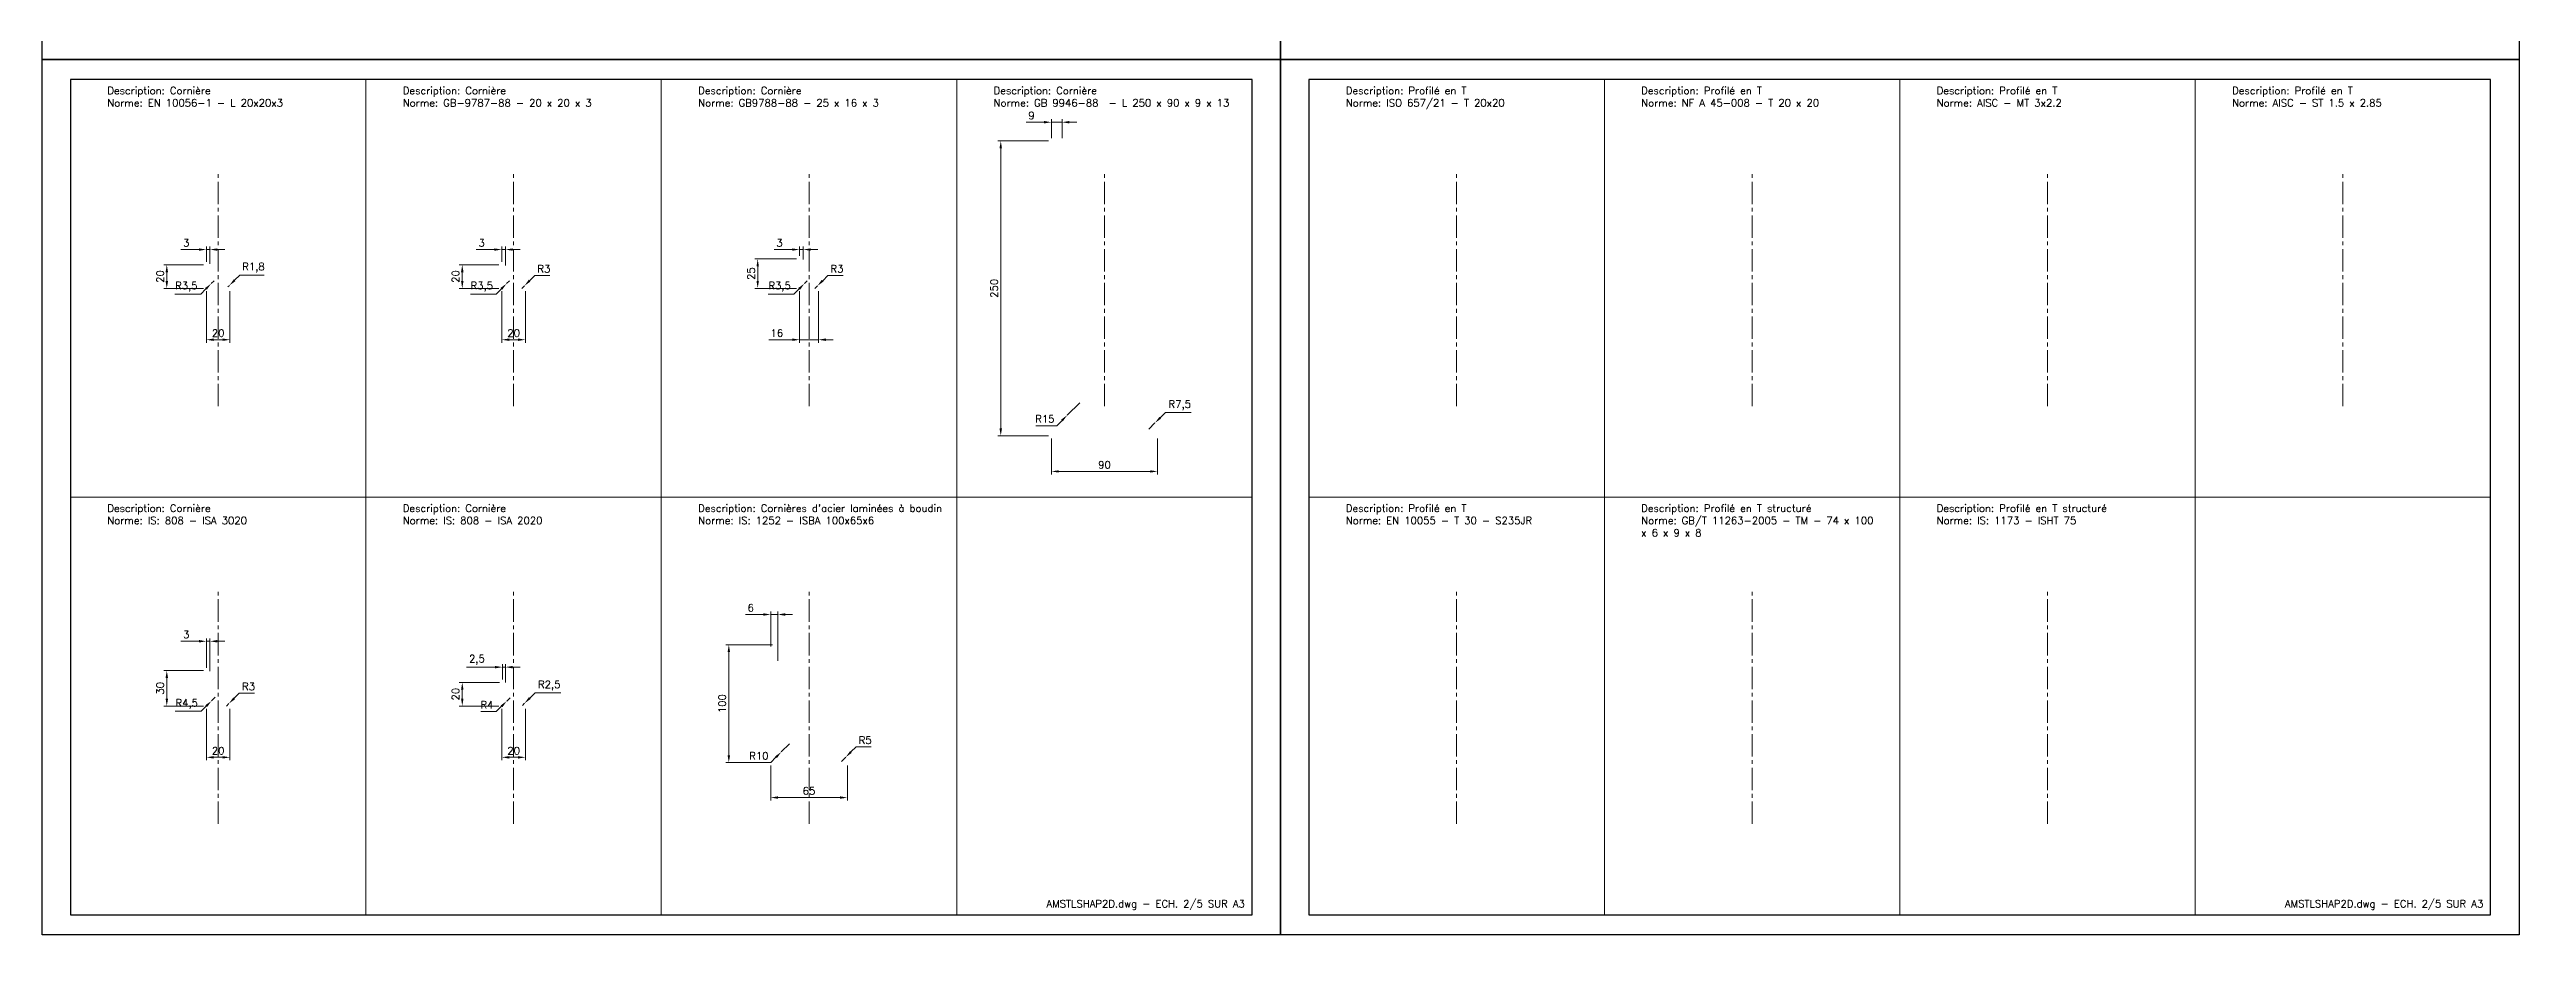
# Model space of a CAD drawing. Header units: millimetres. Extents: x -208 to 15225, y -440 to 4613.
# Drawn here: x 1056 to 3156, y 1488 to 2236 of the extents above; entities that cross this region are included whole.
import ezdxf
from ezdxf.enums import TextEntityAlignment as Align

# ---------------------------------------------------------------- set-up
doc = ezdxf.new("R2010")
doc.units = ezdxf.units.MM
doc.linetypes.add('AXES2', pattern=[28.575, 19.05, -3.175, 3.175, -3.175])
doc.layers.get('Defpoints').update_dxf_attribs({"color": 41})
for name, color, linetype, lineweight in [('AXE', 2, 'AXES2', 18), ('COTE', 1, 'Continuous', 18), ('FIN', 1, 'Continuous', 18), ('TEXTE', 3, 'Continuous', 25)]:
    doc.layers.add(name, color=color, linetype=linetype, lineweight=lineweight)
doc.styles.get("Standard").update_dxf_attribs({"font": 'simplex.shx'})
doc.dimstyles.new('ALSTOM001', dxfattribs={"dimtxt": 3.5, "dimasz": 3.5, "dimexe": 1, "dimexo": 1, "dimgap": 1, "dimtad": 1, "dimrnd": 5e-09, "dimtxsty": 'Standard', "dimcen": 2.5, "dimclrd": 1, "dimclre": 1, "dimclrt": 3, "dimadec": 3, "dimazin": 2, "dimtm": 1e-09, "dimtfac": 1, "dimtmove": 0, "dimatfit": 0, "dimfxl": 1, "dimtolj": 1, "dimarcsym": 1})
doc.dimstyles.new('ALSTOM002_5SP', dxfattribs={"dimscale": 2.5, "dimtxt": 2.5, "dimasz": 2.5, "dimexe": 1, "dimexo": 1, "dimgap": 1, "dimtad": 1, "dimdec": 1, "dimtxsty": 'Standard', "dimcen": 2.5, "dimclrd": 1, "dimclre": 1, "dimclrt": 3, "dimadec": 1, "dimazin": 2, "dimtm": 1e-09, "dimtfac": 1, "dimtdec": 1, "dimtmove": 0, "dimatfit": 0, "dimfxl": 1, "dimtolj": 1, "dimtzin": 0, "dimlwd": 18, "dimlwe": 18, "dimarcsym": 1})

# ---------------------------------------------------------------- blocks, each defined once
blk = doc.blocks.new('A3LASER')
at = {"color": 1}
for points in [[(-420, 0), (-420, 297), (0, 297), (0, 0)], [(-410.38, 6.8), (-9.62, 6.8), (-9.62, 290.2), (-410.38, 290.2)]]:
    blk.add_lwpolyline(points, close=True, dxfattribs=at)
blk = doc.blocks.new('*D146')
at = {"layer": 'COTE', "color": 1, "lineweight": -2, "transparency": 16777216}
for p, q in [((3172, 2227.5), (3302.3, 2227.5)), ((3280.3, 2150.5), (3280.3, 1562)), ((3172, 1485), (3302.3, 1485))]:
    blk.add_line(p, q, dxfattribs=at)
at = {"layer": 'COTE', "color": 1, "transparency": 16777216}
for points in [[(3267.5, 2150.5), (3293.1, 2150.5), (3280.3, 2227.5)], [(3267.5, 1562), (3293.1, 1562), (3280.3, 1485)]]:
    blk.add_solid(points, dxfattribs=at)
at = {"layer": 'Defpoints', "color": 0, "transparency": 16777216}
for p in [(3150, 2227.5), (3150, 1485), (3280.3, 1485)]:
    blk.add_point(p, dxfattribs=at)
at = {"layer": 'COTE', "color": 3, "transparency": 16777216, "insert": (3219.8, 1856.2), "char_height": 77, "attachment_point": 5, "rotation": 90}
blk.add_mtext('\\A1;T-Formes', dxfattribs=at)
blk = doc.blocks.new('*D305')
at = {"layer": 'COTE', "color": 1, "lineweight": 18, "transparency": 16777216}
for p, q in [((1186.8, 2053.4), (1153.2, 2053.4)), ((1155.7, 2047.1), (1155.7, 2039.6)), ((1186.8, 2033.4), (1153.2, 2033.4))]:
    blk.add_line(p, q, dxfattribs=at)
at = {"layer": 'COTE', "color": 1, "transparency": 16777216}
for points in [[(1154.7, 2047.1), (1156.8, 2047.1), (1155.7, 2053.4)], [(1154.7, 2039.6), (1156.8, 2039.6), (1155.7, 2033.4)]]:
    blk.add_solid(points, dxfattribs=at)
at = {"layer": 'Defpoints', "color": 0, "transparency": 16777216}
for p in [(1189.3, 2053.4), (1155.7, 2033.4), (1189.3, 2033.4)]:
    blk.add_point(p, dxfattribs=at)
at = {"layer": 'COTE', "color": 3, "transparency": 16777216, "insert": (1150.1, 2043.4), "char_height": 6.25, "attachment_point": 5, "rotation": 90}
blk.add_mtext('\\A1;20', dxfattribs=at)
blk = doc.blocks.new('*D306')
at = {"layer": 'COTE', "color": 1, "lineweight": 18, "transparency": 16777216}
for p, q in [((1189.3, 2030.9), (1189.3, 1987.3)), ((1209.3, 2030.9), (1209.3, 1987.3)), ((1203, 1989.8), (1195.5, 1989.8))]:
    blk.add_line(p, q, dxfattribs=at)
at = {"layer": 'COTE', "color": 1, "transparency": 16777216}
for points in [[(1195.5, 1990.9), (1195.5, 1988.8), (1189.3, 1989.8)], [(1203, 1990.9), (1203, 1988.8), (1209.3, 1989.8)]]:
    blk.add_solid(points, dxfattribs=at)
at = {"layer": 'Defpoints', "color": 0, "transparency": 16777216}
for p in [(1189.3, 2033.4), (1209.3, 2033.4), (1189.3, 1989.8)]:
    blk.add_point(p, dxfattribs=at)
at = {"layer": 'COTE', "color": 3, "transparency": 16777216, "insert": (1199.3, 1995.5), "char_height": 6.25, "attachment_point": 5}
blk.add_mtext('\\A1;20', dxfattribs=at)
blk = doc.blocks.new('*D307')
at = {"layer": 'COTE', "color": 1, "lineweight": 18, "transparency": 16777216}
for p, q in [((1183, 2066.3), (1167.6, 2066.3)), ((1189.3, 2055.9), (1189.3, 2068.8)), ((1192.3, 2066.3), (1189.3, 2066.3)), ((1192.3, 2054.1), (1192.3, 2068.8)), ((1198.5, 2066.3), (1204.8, 2066.3))]:
    blk.add_line(p, q, dxfattribs=at)
at = {"layer": 'COTE', "color": 1, "transparency": 16777216}
for points in [[(1183, 2067.3), (1183, 2065.3), (1189.3, 2066.3)], [(1198.5, 2067.3), (1198.5, 2065.3), (1192.3, 2066.3)]]:
    blk.add_solid(points, dxfattribs=at)
at = {"layer": 'Defpoints', "color": 0, "transparency": 16777216}
for p in [(1189.3, 2066.3), (1189.3, 2053.4), (1192.3, 2051.6)]:
    blk.add_point(p, dxfattribs=at)
at = {"layer": 'COTE', "color": 3, "transparency": 16777216, "insert": (1172.2, 2071.9), "char_height": 6.25, "attachment_point": 5}
blk.add_mtext('\\A1;3', dxfattribs=at)
blk = doc.blocks.new('*D308')
at = {"layer": 'COTE', "color": 1, "lineweight": 18, "transparency": 16777216}
for p, q in [((1195.8, 2039.9), (1193.3, 2037.4)), ((1184.5, 2028.6), (1162.6, 2028.6)), ((1188.9, 2033), (1184.5, 2028.6))]:
    blk.add_line(p, q, dxfattribs=at)
at = {"layer": 'COTE', "color": 1, "transparency": 16777216}
blk.add_solid([(1188.2, 2033.7), (1189.6, 2032.2), (1193.3, 2037.4)], dxfattribs=at)
at = {"layer": 'Defpoints', "color": 0, "transparency": 16777216}
for p in [(1193.3, 2037.4), (1195.8, 2039.9)]:
    blk.add_point(p, dxfattribs=at)
at = {"layer": 'COTE', "color": 3, "transparency": 16777216, "insert": (1172.3, 2034.8), "char_height": 6.25, "attachment_point": 5}
blk.add_mtext('\\A1;R3,5', dxfattribs=at)
blk = doc.blocks.new('*D309')
at = {"layer": 'COTE', "color": 1, "lineweight": 18, "transparency": 16777216}
for p, q in [((1437.3, 2053.4), (1403.7, 2053.4)), ((1406.2, 2047.1), (1406.2, 2039.6)), ((1437.3, 2033.4), (1403.7, 2033.4))]:
    blk.add_line(p, q, dxfattribs=at)
at = {"layer": 'COTE', "color": 1, "transparency": 16777216}
for points in [[(1405.2, 2047.1), (1407.3, 2047.1), (1406.2, 2053.4)], [(1405.2, 2039.6), (1407.3, 2039.6), (1406.2, 2033.4)]]:
    blk.add_solid(points, dxfattribs=at)
at = {"layer": 'Defpoints', "color": 0, "transparency": 16777216}
for p in [(1439.8, 2053.4), (1406.2, 2033.4), (1439.8, 2033.4)]:
    blk.add_point(p, dxfattribs=at)
at = {"layer": 'COTE', "color": 3, "transparency": 16777216, "insert": (1400.6, 2043.4), "char_height": 6.25, "attachment_point": 5, "rotation": 90}
blk.add_mtext('\\A1;20', dxfattribs=at)
blk = doc.blocks.new('*D310')
at = {"layer": 'COTE', "color": 1, "lineweight": 18, "transparency": 16777216}
for p, q in [((1439.8, 2030.9), (1439.8, 1987.3)), ((1459.8, 2030.9), (1459.8, 1987.3)), ((1453.5, 1989.8), (1446, 1989.8))]:
    blk.add_line(p, q, dxfattribs=at)
at = {"layer": 'COTE', "color": 1, "transparency": 16777216}
for points in [[(1446, 1990.9), (1446, 1988.8), (1439.8, 1989.8)], [(1453.5, 1990.9), (1453.5, 1988.8), (1459.8, 1989.8)]]:
    blk.add_solid(points, dxfattribs=at)
at = {"layer": 'Defpoints', "color": 0, "transparency": 16777216}
for p in [(1439.8, 2033.4), (1459.8, 2033.4), (1439.8, 1989.8)]:
    blk.add_point(p, dxfattribs=at)
at = {"layer": 'COTE', "color": 3, "transparency": 16777216, "insert": (1449.8, 1995.5), "char_height": 6.25, "attachment_point": 5}
blk.add_mtext('\\A1;20', dxfattribs=at)
blk = doc.blocks.new('*D311')
at = {"layer": 'COTE', "color": 1, "lineweight": 18, "transparency": 16777216}
for p, q in [((1433.5, 2066.3), (1418.1, 2066.3)), ((1439.8, 2055.9), (1439.8, 2068.8)), ((1442.8, 2066.3), (1439.8, 2066.3)), ((1442.8, 2052.9), (1442.8, 2068.8)), ((1449, 2066.3), (1455.3, 2066.3))]:
    blk.add_line(p, q, dxfattribs=at)
at = {"layer": 'COTE', "color": 1, "transparency": 16777216}
for points in [[(1433.5, 2067.3), (1433.5, 2065.3), (1439.8, 2066.3)], [(1449, 2067.3), (1449, 2065.3), (1442.8, 2066.3)]]:
    blk.add_solid(points, dxfattribs=at)
at = {"layer": 'Defpoints', "color": 0, "transparency": 16777216}
for p in [(1439.8, 2066.3), (1439.8, 2053.4), (1442.8, 2050.4)]:
    blk.add_point(p, dxfattribs=at)
at = {"layer": 'COTE', "color": 3, "transparency": 16777216, "insert": (1422.7, 2071.9), "char_height": 6.25, "attachment_point": 5}
blk.add_mtext('\\A1;3', dxfattribs=at)
blk = doc.blocks.new('*D312')
at = {"layer": 'COTE', "color": 1, "lineweight": 18, "transparency": 16777216}
for p, q in [((1446.3, 2039.9), (1443.8, 2037.4)), ((1434.9, 2028.6), (1413.1, 2028.6)), ((1439.4, 2033), (1434.9, 2028.6))]:
    blk.add_line(p, q, dxfattribs=at)
at = {"layer": 'COTE', "color": 1, "transparency": 16777216}
blk.add_solid([(1438.6, 2033.7), (1440.1, 2032.2), (1443.8, 2037.4)], dxfattribs=at)
at = {"layer": 'Defpoints', "color": 0, "transparency": 16777216}
for p in [(1443.8, 2037.4), (1446.3, 2039.9)]:
    blk.add_point(p, dxfattribs=at)
at = {"layer": 'COTE', "color": 3, "transparency": 16777216, "insert": (1422.8, 2034.8), "char_height": 6.25, "attachment_point": 5}
blk.add_mtext('\\A1;R3,5', dxfattribs=at)
blk = doc.blocks.new('*D313')
at = {"layer": 'COTE', "color": 1, "lineweight": 18, "transparency": 16777216}
for p, q in [((1689.7, 2058.4), (1654.2, 2058.4)), ((1656.7, 2052.1), (1656.7, 2039.6)), ((1689.7, 2033.4), (1654.2, 2033.4))]:
    blk.add_line(p, q, dxfattribs=at)
at = {"layer": 'COTE', "color": 1, "transparency": 16777216}
for points in [[(1655.7, 2052.1), (1657.7, 2052.1), (1656.7, 2058.4)], [(1655.7, 2039.6), (1657.7, 2039.6), (1656.7, 2033.4)]]:
    blk.add_solid(points, dxfattribs=at)
at = {"layer": 'Defpoints', "color": 0, "transparency": 16777216}
for p in [(1692.2, 2058.4), (1656.7, 2033.4), (1692.2, 2033.4)]:
    blk.add_point(p, dxfattribs=at)
at = {"layer": 'COTE', "color": 3, "transparency": 16777216, "insert": (1651.1, 2045.9), "char_height": 6.25, "attachment_point": 5, "rotation": 90}
blk.add_mtext('\\A1;25', dxfattribs=at)
blk = doc.blocks.new('*D314')
at = {"layer": 'COTE', "color": 1, "lineweight": 18, "transparency": 16777216}
for p, q in [((1692.2, 2030.9), (1692.2, 1987.3)), ((1708.2, 2030.9), (1708.2, 1987.3)), ((1686, 1989.8), (1666.1, 1989.8)), ((1708.2, 1989.8), (1692.2, 1989.8)), ((1714.5, 1989.8), (1720.7, 1989.8))]:
    blk.add_line(p, q, dxfattribs=at)
at = {"layer": 'COTE', "color": 1, "transparency": 16777216}
for points in [[(1686, 1990.9), (1686, 1988.8), (1692.2, 1989.8)], [(1714.5, 1990.9), (1714.5, 1988.8), (1708.2, 1989.8)]]:
    blk.add_solid(points, dxfattribs=at)
at = {"layer": 'Defpoints', "color": 0, "transparency": 16777216}
for p in [(1692.2, 2033.4), (1708.2, 2033.4), (1692.2, 1989.8)]:
    blk.add_point(p, dxfattribs=at)
at = {"layer": 'COTE', "color": 3, "transparency": 16777216, "insert": (1672.9, 1995.5), "char_height": 6.25, "attachment_point": 5}
blk.add_mtext('\\A1;16', dxfattribs=at)
blk = doc.blocks.new('*D315')
at = {"layer": 'COTE', "color": 1, "lineweight": 18, "transparency": 16777216}
for p, q in [((1686, 2066.3), (1670.6, 2066.3)), ((1692.2, 2060.9), (1692.2, 2068.8)), ((1695.2, 2066.3), (1692.2, 2066.3)), ((1695.2, 2057.9), (1695.2, 2068.8)), ((1701.5, 2066.3), (1707.7, 2066.3))]:
    blk.add_line(p, q, dxfattribs=at)
at = {"layer": 'COTE', "color": 1, "transparency": 16777216}
for points in [[(1686, 2067.3), (1686, 2065.3), (1692.2, 2066.3)], [(1701.5, 2067.3), (1701.5, 2065.3), (1695.2, 2066.3)]]:
    blk.add_solid(points, dxfattribs=at)
at = {"layer": 'Defpoints', "color": 0, "transparency": 16777216}
for p in [(1692.2, 2066.3), (1692.2, 2058.4), (1695.2, 2055.4)]:
    blk.add_point(p, dxfattribs=at)
at = {"layer": 'COTE', "color": 3, "transparency": 16777216, "insert": (1675.2, 2071.9), "char_height": 6.25, "attachment_point": 5}
blk.add_mtext('\\A1;3', dxfattribs=at)
blk = doc.blocks.new('*D316')
at = {"layer": 'COTE', "color": 1, "lineweight": 18, "transparency": 16777216}
for p, q in [((1698.7, 2039.9), (1696.3, 2037.4)), ((1687.4, 2028.6), (1665.6, 2028.6)), ((1691.8, 2033), (1687.4, 2028.6))]:
    blk.add_line(p, q, dxfattribs=at)
at = {"layer": 'COTE', "color": 1, "transparency": 16777216}
blk.add_solid([(1691.1, 2033.7), (1692.6, 2032.2), (1696.3, 2037.4)], dxfattribs=at)
at = {"layer": 'Defpoints', "color": 0, "transparency": 16777216}
for p in [(1696.3, 2037.4), (1698.7, 2039.9)]:
    blk.add_point(p, dxfattribs=at)
at = {"layer": 'COTE', "color": 3, "transparency": 16777216, "insert": (1675.3, 2034.8), "char_height": 6.25, "attachment_point": 5}
blk.add_mtext('\\A1;R3,5', dxfattribs=at)
blk = doc.blocks.new('*D317')
at = {"layer": 'COTE', "color": 1, "lineweight": 18, "transparency": 16777216}
for p, q in [((1186.8, 1709.1), (1153.2, 1709.1)), ((1155.7, 1702.9), (1155.7, 1685.4)), ((1186.8, 1679.1), (1153.2, 1679.1))]:
    blk.add_line(p, q, dxfattribs=at)
at = {"layer": 'COTE', "color": 1, "transparency": 16777216}
for points in [[(1154.7, 1702.9), (1156.8, 1702.9), (1155.7, 1709.1)], [(1154.7, 1685.4), (1156.8, 1685.4), (1155.7, 1679.1)]]:
    blk.add_solid(points, dxfattribs=at)
at = {"layer": 'Defpoints', "color": 0, "transparency": 16777216}
for p in [(1189.3, 1709.1), (1155.7, 1679.1), (1189.3, 1679.1)]:
    blk.add_point(p, dxfattribs=at)
at = {"layer": 'COTE', "color": 3, "transparency": 16777216, "insert": (1150.1, 1694.1), "char_height": 6.25, "attachment_point": 5, "rotation": 90}
blk.add_mtext('\\A1;30', dxfattribs=at)
blk = doc.blocks.new('*D318')
at = {"layer": 'COTE', "color": 1, "lineweight": 18, "transparency": 16777216}
for p, q in [((1189.3, 1676.6), (1189.3, 1633.1)), ((1209.3, 1676.6), (1209.3, 1633.1)), ((1203, 1635.6), (1195.5, 1635.6))]:
    blk.add_line(p, q, dxfattribs=at)
at = {"layer": 'COTE', "color": 1, "transparency": 16777216}
for points in [[(1195.5, 1636.6), (1195.5, 1634.5), (1189.3, 1635.6)], [(1203, 1636.6), (1203, 1634.5), (1209.3, 1635.6)]]:
    blk.add_solid(points, dxfattribs=at)
at = {"layer": 'Defpoints', "color": 0, "transparency": 16777216}
for p in [(1189.3, 1679.1), (1209.3, 1679.1), (1189.3, 1635.6)]:
    blk.add_point(p, dxfattribs=at)
at = {"layer": 'COTE', "color": 3, "transparency": 16777216, "insert": (1199.3, 1641.2), "char_height": 6.25, "attachment_point": 5}
blk.add_mtext('\\A1;20', dxfattribs=at)
blk = doc.blocks.new('*D319')
at = {"layer": 'COTE', "color": 1, "lineweight": 18, "transparency": 16777216}
for p, q in [((1183, 1734), (1167.6, 1734)), ((1189.3, 1711.6), (1189.3, 1736.5)), ((1192.3, 1734), (1189.3, 1734)), ((1192.3, 1708.6), (1192.3, 1736.5)), ((1198.5, 1734), (1204.8, 1734))]:
    blk.add_line(p, q, dxfattribs=at)
at = {"layer": 'COTE', "color": 1, "transparency": 16777216}
for points in [[(1183, 1735.1), (1183, 1733), (1189.3, 1734)], [(1198.5, 1735.1), (1198.5, 1733), (1192.3, 1734)]]:
    blk.add_solid(points, dxfattribs=at)
at = {"layer": 'Defpoints', "color": 0, "transparency": 16777216}
for p in [(1189.3, 1734), (1189.3, 1709.1), (1192.3, 1706.1)]:
    blk.add_point(p, dxfattribs=at)
at = {"layer": 'COTE', "color": 3, "transparency": 16777216, "insert": (1172.2, 1739.7), "char_height": 6.25, "attachment_point": 5}
blk.add_mtext('\\A1;3', dxfattribs=at)
blk = doc.blocks.new('*D320')
at = {"layer": 'COTE', "color": 1, "lineweight": 18, "transparency": 16777216}
for p, q in [((1196.8, 1686.6), (1193.6, 1683.4)), ((1184.8, 1674.6), (1162.9, 1674.6)), ((1189.2, 1679), (1184.8, 1674.6))]:
    blk.add_line(p, q, dxfattribs=at)
at = {"layer": 'COTE', "color": 1, "transparency": 16777216}
blk.add_solid([(1188.4, 1679.8), (1189.9, 1678.3), (1193.6, 1683.4)], dxfattribs=at)
at = {"layer": 'Defpoints', "color": 0, "transparency": 16777216}
for p in [(1193.6, 1683.4), (1196.8, 1686.6)]:
    blk.add_point(p, dxfattribs=at)
at = {"layer": 'COTE', "color": 3, "transparency": 16777216, "insert": (1172.6, 1680.8), "char_height": 6.25, "attachment_point": 5}
blk.add_mtext('\\A1;R4,5', dxfattribs=at)
blk = doc.blocks.new('*D321')
at = {"layer": 'COTE', "color": 1, "lineweight": 18, "transparency": 16777216}
for p, q in [((1437.8, 1699.1), (1403.7, 1699.1)), ((1406.2, 1692.9), (1406.2, 1685.4)), ((1437.3, 1679.1), (1403.7, 1679.1))]:
    blk.add_line(p, q, dxfattribs=at)
at = {"layer": 'COTE', "color": 1, "transparency": 16777216}
for points in [[(1405.2, 1692.9), (1407.3, 1692.9), (1406.2, 1699.1)], [(1405.2, 1685.4), (1407.3, 1685.4), (1406.2, 1679.1)]]:
    blk.add_solid(points, dxfattribs=at)
at = {"layer": 'Defpoints', "color": 0, "transparency": 16777216}
for p in [(1440.3, 1699.1), (1406.2, 1679.1), (1439.8, 1679.1)]:
    blk.add_point(p, dxfattribs=at)
at = {"layer": 'COTE', "color": 3, "transparency": 16777216, "insert": (1400.6, 1689.1), "char_height": 6.25, "attachment_point": 5, "rotation": 90}
blk.add_mtext('\\A1;20', dxfattribs=at)
blk = doc.blocks.new('*D322')
at = {"layer": 'COTE', "color": 1, "lineweight": 18, "transparency": 16777216}
for p, q in [((1439.8, 1676.6), (1439.8, 1633.1)), ((1459.8, 1676.6), (1459.8, 1633.1)), ((1453.5, 1635.6), (1446, 1635.6))]:
    blk.add_line(p, q, dxfattribs=at)
at = {"layer": 'COTE', "color": 1, "transparency": 16777216}
for points in [[(1446, 1636.6), (1446, 1634.5), (1439.8, 1635.6)], [(1453.5, 1636.6), (1453.5, 1634.5), (1459.8, 1635.6)]]:
    blk.add_solid(points, dxfattribs=at)
at = {"layer": 'Defpoints', "color": 0, "transparency": 16777216}
for p in [(1439.8, 1679.1), (1459.8, 1679.1), (1439.8, 1635.6)]:
    blk.add_point(p, dxfattribs=at)
at = {"layer": 'COTE', "color": 3, "transparency": 16777216, "insert": (1449.8, 1641.2), "char_height": 6.25, "attachment_point": 5}
blk.add_mtext('\\A1;20', dxfattribs=at)
blk = doc.blocks.new('*D323')
at = {"layer": 'COTE', "color": 1, "lineweight": 18, "transparency": 16777216}
for p, q in [((1434, 1712.1), (1409.7, 1712.1)), ((1440.3, 1701.6), (1440.3, 1714.6)), ((1442.8, 1712.1), (1440.3, 1712.1)), ((1442.8, 1699.1), (1442.8, 1714.6)), ((1449, 1712.1), (1455.3, 1712.1))]:
    blk.add_line(p, q, dxfattribs=at)
at = {"layer": 'COTE', "color": 1, "transparency": 16777216}
for points in [[(1434, 1713.1), (1434, 1711), (1440.3, 1712.1)], [(1449, 1713.1), (1449, 1711), (1442.8, 1712.1)]]:
    blk.add_solid(points, dxfattribs=at)
at = {"layer": 'Defpoints', "color": 0, "transparency": 16777216}
for p in [(1440.3, 1712.1), (1440.3, 1699.1), (1442.8, 1696.6)]:
    blk.add_point(p, dxfattribs=at)
at = {"layer": 'COTE', "color": 3, "transparency": 16777216, "insert": (1418.7, 1718.3), "char_height": 6.25, "attachment_point": 5}
blk.add_mtext('\\A1;2,5', dxfattribs=at)
blk = doc.blocks.new('*D324')
at = {"layer": 'COTE', "color": 1, "lineweight": 18, "transparency": 16777216}
for p, q in [((1446.8, 1686.1), (1443.9, 1683.3)), ((1435.1, 1674.5), (1421.9, 1674.5)), ((1439.5, 1678.9), (1435.1, 1674.5))]:
    blk.add_line(p, q, dxfattribs=at)
at = {"layer": 'COTE', "color": 1, "transparency": 16777216}
blk.add_solid([(1438.8, 1679.6), (1440.3, 1678.1), (1443.9, 1683.3)], dxfattribs=at)
at = {"layer": 'Defpoints', "color": 0, "transparency": 16777216}
for p in [(1443.9, 1683.3), (1446.8, 1686.1)]:
    blk.add_point(p, dxfattribs=at)
at = {"layer": 'COTE', "color": 3, "transparency": 16777216, "insert": (1427.2, 1680.1), "char_height": 6.25, "attachment_point": 5}
blk.add_mtext('\\A1;R4', dxfattribs=at)
blk = doc.blocks.new('*D325')
at = {"layer": 'COTE', "color": 1, "lineweight": 18, "transparency": 16777216}
for p, q in [((1669.2, 1731.1), (1629.7, 1731.1)), ((1632.2, 1724.9), (1632.2, 1637.4)), ((1665.2, 1631.1), (1629.7, 1631.1))]:
    blk.add_line(p, q, dxfattribs=at)
at = {"layer": 'COTE', "color": 1, "transparency": 16777216}
for points in [[(1631.2, 1724.9), (1633.3, 1724.9), (1632.2, 1731.1)], [(1631.2, 1637.4), (1633.3, 1637.4), (1632.2, 1631.1)]]:
    blk.add_solid(points, dxfattribs=at)
at = {"layer": 'Defpoints', "color": 0, "transparency": 16777216}
for p in [(1671.7, 1731.1), (1632.2, 1631.1), (1667.7, 1631.1)]:
    blk.add_point(p, dxfattribs=at)
at = {"layer": 'COTE', "color": 3, "transparency": 16777216, "insert": (1626.6, 1681.1), "char_height": 6.25, "attachment_point": 5, "rotation": 90}
blk.add_mtext('\\A1;100', dxfattribs=at)
blk = doc.blocks.new('*D326')
at = {"layer": 'COTE', "color": 1, "lineweight": 18, "transparency": 16777216}
for p, q in [((1667.7, 1628.6), (1667.7, 1598.9)), ((1732.7, 1628.6), (1732.7, 1598.9)), ((1726.5, 1601.4), (1674, 1601.4))]:
    blk.add_line(p, q, dxfattribs=at)
at = {"layer": 'COTE', "color": 1, "transparency": 16777216}
for points in [[(1674, 1602.5), (1674, 1600.4), (1667.7, 1601.4)], [(1726.5, 1602.5), (1726.5, 1600.4), (1732.7, 1601.4)]]:
    blk.add_solid(points, dxfattribs=at)
at = {"layer": 'Defpoints', "color": 0, "transparency": 16777216}
for p in [(1667.7, 1631.1), (1732.7, 1631.1), (1667.7, 1601.4)]:
    blk.add_point(p, dxfattribs=at)
at = {"layer": 'COTE', "color": 3, "transparency": 16777216, "insert": (1700.2, 1607.1), "char_height": 6.25, "attachment_point": 5}
blk.add_mtext('\\A1;65', dxfattribs=at)
blk = doc.blocks.new('*D327')
at = {"layer": 'COTE', "color": 1, "lineweight": 18, "transparency": 16777216}
for p, q in [((1661.5, 1756.7), (1646.4, 1756.7)), ((1667.7, 1729.6), (1667.7, 1759.2)), ((1673.7, 1756.7), (1667.7, 1756.7)), ((1673.7, 1717.5), (1673.7, 1759.2)), ((1680, 1756.7), (1686.2, 1756.7))]:
    blk.add_line(p, q, dxfattribs=at)
at = {"layer": 'COTE', "color": 1, "transparency": 16777216}
for points in [[(1661.5, 1757.8), (1661.5, 1755.7), (1667.7, 1756.7)], [(1680, 1757.8), (1680, 1755.7), (1673.7, 1756.7)]]:
    blk.add_solid(points, dxfattribs=at)
at = {"layer": 'Defpoints', "color": 0, "transparency": 16777216}
for p in [(1667.7, 1756.7), (1667.7, 1727.1), (1673.7, 1715)]:
    blk.add_point(p, dxfattribs=at)
at = {"layer": 'COTE', "color": 3, "transparency": 16777216, "insert": (1650.8, 1762.4), "char_height": 6.25, "attachment_point": 5}
blk.add_mtext('\\A1;6', dxfattribs=at)
blk = doc.blocks.new('*D328')
at = {"layer": 'COTE', "color": 1, "lineweight": 18, "transparency": 16777216}
for p, q in [((1683.7, 1647.1), (1676.7, 1640.1)), ((1667.8, 1631.2), (1650.2, 1631.2)), ((1672.2, 1635.6), (1667.8, 1631.2))]:
    blk.add_line(p, q, dxfattribs=at)
at = {"layer": 'COTE', "color": 1, "transparency": 16777216}
blk.add_solid([(1671.5, 1636.4), (1673, 1634.9), (1676.7, 1640.1)], dxfattribs=at)
at = {"layer": 'Defpoints', "color": 0, "transparency": 16777216}
for p in [(1676.7, 1640.1), (1683.7, 1647.1)]:
    blk.add_point(p, dxfattribs=at)
at = {"layer": 'COTE', "color": 3, "transparency": 16777216, "insert": (1657.7, 1636.8), "char_height": 6.25, "attachment_point": 5}
blk.add_mtext('\\A1;R10', dxfattribs=at)
blk = doc.blocks.new('*D329')
at = {"layer": 'COTE', "color": 1, "lineweight": 18, "transparency": 16777216}
for p, q in [((1903.2, 2158.4), (1860.3, 2158.4)), ((1862.8, 2152.1), (1862.8, 1914.6)), ((1903.2, 1908.4), (1860.3, 1908.4))]:
    blk.add_line(p, q, dxfattribs=at)
at = {"layer": 'COTE', "color": 1, "transparency": 16777216}
for points in [[(1861.7, 2152.1), (1863.8, 2152.1), (1862.8, 2158.4)], [(1861.7, 1914.6), (1863.8, 1914.6), (1862.8, 1908.4)]]:
    blk.add_solid(points, dxfattribs=at)
at = {"layer": 'Defpoints', "color": 0, "transparency": 16777216}
for p in [(1905.7, 2158.4), (1862.8, 1908.4), (1905.7, 1908.4)]:
    blk.add_point(p, dxfattribs=at)
at = {"layer": 'COTE', "color": 3, "transparency": 16777216, "insert": (1857.1, 2033.4), "char_height": 6.25, "attachment_point": 5, "rotation": 90}
blk.add_mtext('\\A1;250', dxfattribs=at)
blk = doc.blocks.new('*D330')
at = {"layer": 'COTE', "color": 1, "lineweight": 18, "transparency": 16777216}
for p, q in [((1905.7, 1905.9), (1905.7, 1875.6)), ((1995.7, 1905.9), (1995.7, 1875.6)), ((1989.5, 1878.1), (1912, 1878.1))]:
    blk.add_line(p, q, dxfattribs=at)
at = {"layer": 'COTE', "color": 1, "transparency": 16777216}
for points in [[(1912, 1879.1), (1912, 1877.1), (1905.7, 1878.1)], [(1989.5, 1879.1), (1989.5, 1877.1), (1995.7, 1878.1)]]:
    blk.add_solid(points, dxfattribs=at)
at = {"layer": 'Defpoints', "color": 0, "transparency": 16777216}
for p in [(1905.7, 1908.4), (1995.7, 1908.4), (1905.7, 1878.1)]:
    blk.add_point(p, dxfattribs=at)
at = {"layer": 'COTE', "color": 3, "transparency": 16777216, "insert": (1950.7, 1883.7), "char_height": 6.25, "attachment_point": 5}
blk.add_mtext('\\A1;90', dxfattribs=at)
blk = doc.blocks.new('*D331')
at = {"layer": 'COTE', "color": 1, "lineweight": 18, "transparency": 16777216}
for p, q in [((1899.5, 2174.3), (1884.3, 2174.3)), ((1905.7, 2160.9), (1905.7, 2176.8)), ((1914.7, 2174.3), (1905.7, 2174.3)), ((1914.7, 2160.9), (1914.7, 2176.8)), ((1921, 2174.3), (1927.2, 2174.3))]:
    blk.add_line(p, q, dxfattribs=at)
at = {"layer": 'COTE', "color": 1, "transparency": 16777216}
for points in [[(1899.5, 2175.4), (1899.5, 2173.3), (1905.7, 2174.3)], [(1921, 2175.4), (1921, 2173.3), (1914.7, 2174.3)]]:
    blk.add_solid(points, dxfattribs=at)
at = {"layer": 'Defpoints', "color": 0, "transparency": 16777216}
for p in [(1905.7, 2174.3), (1905.7, 2158.4), (1914.7, 2158.4)]:
    blk.add_point(p, dxfattribs=at)
at = {"layer": 'COTE', "color": 3, "transparency": 16777216, "insert": (1888.8, 2180), "char_height": 6.25, "attachment_point": 5}
blk.add_mtext('\\A1;9', dxfattribs=at)
blk = doc.blocks.new('*D332')
at = {"layer": 'COTE', "color": 1, "lineweight": 18, "transparency": 16777216}
for p, q in [((1929.7, 1936.4), (1919.1, 1925.8)), ((1910.3, 1916.9), (1892.6, 1916.9)), ((1914.7, 1921.3), (1910.3, 1916.9))]:
    blk.add_line(p, q, dxfattribs=at)
at = {"layer": 'COTE', "color": 1, "transparency": 16777216}
blk.add_solid([(1914, 1922.1), (1915.4, 1920.6), (1919.1, 1925.8)], dxfattribs=at)
at = {"layer": 'Defpoints', "color": 0, "transparency": 16777216}
for p in [(1929.7, 1936.4), (1919.1, 1925.8)]:
    blk.add_point(p, dxfattribs=at)
at = {"layer": 'COTE', "color": 3, "transparency": 16777216, "insert": (1900.2, 1922.6), "char_height": 6.25, "attachment_point": 5}
blk.add_mtext('\\A1;R15', dxfattribs=at)
blk = doc.blocks.new('*D339')
at = {"layer": 'COTE', "color": 1, "lineweight": 18, "transparency": 16777216}
for p, q in [((1213.2, 2040.3), (1217.6, 2044.7)), ((1217.6, 2044.7), (1238.3, 2044.7)), ((1207.5, 2034.6), (1208.8, 2035.9))]:
    blk.add_line(p, q, dxfattribs=at)
at = {"layer": 'COTE', "color": 1, "transparency": 16777216}
blk.add_solid([(1212.5, 2041), (1213.9, 2039.5), (1208.8, 2035.9)], dxfattribs=at)
at = {"layer": 'Defpoints', "color": 0, "transparency": 16777216}
for p in [(1207.5, 2034.6), (1208.8, 2035.9)]:
    blk.add_point(p, dxfattribs=at)
at = {"layer": 'COTE', "color": 3, "transparency": 16777216, "insert": (1229.2, 2050.9), "char_height": 6.25, "attachment_point": 5}
blk.add_mtext('\\A1;R1,8', dxfattribs=at)
blk = doc.blocks.new('*D340')
at = {"layer": 'COTE', "color": 1, "lineweight": 18, "transparency": 16777216}
for p, q in [((1463.3, 2039.9), (1467.7, 2044.3)), ((1467.7, 2044.3), (1480.6, 2044.3)), ((1456.8, 2033.4), (1458.9, 2035.5))]:
    blk.add_line(p, q, dxfattribs=at)
at = {"layer": 'COTE', "color": 1, "transparency": 16777216}
blk.add_solid([(1462.6, 2040.7), (1464, 2039.2), (1458.9, 2035.5)], dxfattribs=at)
at = {"layer": 'Defpoints', "color": 0, "transparency": 16777216}
for p in [(1456.8, 2033.4), (1458.9, 2035.5)]:
    blk.add_point(p, dxfattribs=at)
at = {"layer": 'COTE', "color": 3, "transparency": 16777216, "insert": (1475.4, 2050), "char_height": 6.25, "attachment_point": 5}
blk.add_mtext('\\A1;R3', dxfattribs=at)
blk = doc.blocks.new('*D341')
at = {"layer": 'COTE', "color": 1, "lineweight": 18, "transparency": 16777216}
for p, q in [((1206.3, 1679.1), (1208.4, 1681.2)), ((1212.8, 1685.7), (1217.2, 1690.1)), ((1217.2, 1690.1), (1230.2, 1690.1))]:
    blk.add_line(p, q, dxfattribs=at)
at = {"layer": 'COTE', "color": 1, "transparency": 16777216}
blk.add_solid([(1212.1, 1686.4), (1213.6, 1684.9), (1208.4, 1681.2)], dxfattribs=at)
at = {"layer": 'Defpoints', "color": 0, "transparency": 16777216}
for p in [(1208.4, 1681.2), (1206.3, 1679.1)]:
    blk.add_point(p, dxfattribs=at)
at = {"layer": 'COTE', "color": 3, "transparency": 16777216, "insert": (1225, 1695.7), "char_height": 6.25, "attachment_point": 5}
blk.add_mtext('\\A1;R3', dxfattribs=at)
blk = doc.blocks.new('*D342')
at = {"layer": 'COTE', "color": 1, "lineweight": 18, "transparency": 16777216}
for p, q in [((1457.3, 1679.6), (1459, 1681.4)), ((1463.4, 1685.8), (1467.9, 1690.2)), ((1467.9, 1690.2), (1489.7, 1690.2))]:
    blk.add_line(p, q, dxfattribs=at)
at = {"layer": 'COTE', "color": 1, "transparency": 16777216}
blk.add_solid([(1462.7, 1686.6), (1464.2, 1685.1), (1459, 1681.4)], dxfattribs=at)
at = {"layer": 'Defpoints', "color": 0, "transparency": 16777216}
for p in [(1459, 1681.4), (1457.3, 1679.6)]:
    blk.add_point(p, dxfattribs=at)
at = {"layer": 'COTE', "color": 3, "transparency": 16777216, "insert": (1480, 1696.5), "char_height": 6.25, "attachment_point": 5}
blk.add_mtext('\\A1;R2,5', dxfattribs=at)
blk = doc.blocks.new('*D343')
at = {"layer": 'COTE', "color": 1, "lineweight": 18, "transparency": 16777216}
for p, q in [((1711.8, 2039.9), (1716.2, 2044.3)), ((1716.2, 2044.3), (1729.1, 2044.3)), ((1705.2, 2033.4), (1707.4, 2035.5))]:
    blk.add_line(p, q, dxfattribs=at)
at = {"layer": 'COTE', "color": 1, "transparency": 16777216}
blk.add_solid([(1711, 2040.7), (1712.5, 2039.2), (1707.4, 2035.5)], dxfattribs=at)
at = {"layer": 'Defpoints', "color": 0, "transparency": 16777216}
for p in [(1705.2, 2033.4), (1707.4, 2035.5)]:
    blk.add_point(p, dxfattribs=at)
at = {"layer": 'COTE', "color": 3, "transparency": 16777216, "insert": (1723.9, 2050), "char_height": 6.25, "attachment_point": 5}
blk.add_mtext('\\A1;R3', dxfattribs=at)
blk = doc.blocks.new('*D344')
at = {"layer": 'COTE', "color": 1, "lineweight": 18, "transparency": 16777216}
for p, q in [((1988.2, 1913.9), (1993.5, 1919.2)), ((1997.9, 1923.6), (2002.4, 1928)), ((2002.4, 1928), (2024.2, 1928))]:
    blk.add_line(p, q, dxfattribs=at)
at = {"layer": 'COTE', "color": 1, "transparency": 16777216}
blk.add_solid([(1997.2, 1924.3), (1998.7, 1922.9), (1993.5, 1919.2)], dxfattribs=at)
at = {"layer": 'Defpoints', "color": 0, "transparency": 16777216}
for p in [(1988.2, 1913.9), (1993.5, 1919.2)]:
    blk.add_point(p, dxfattribs=at)
at = {"layer": 'COTE', "color": 3, "transparency": 16777216, "insert": (2014.5, 1934.2), "char_height": 6.25, "attachment_point": 5}
blk.add_mtext('\\A1;R7,5', dxfattribs=at)
blk = doc.blocks.new('*D345')
at = {"layer": 'COTE', "color": 1, "lineweight": 18, "transparency": 16777216}
for p, q in [((1735.7, 1640.1), (1740.1, 1644.5)), ((1740.1, 1644.5), (1753, 1644.5)), ((1727.7, 1632.1), (1731.3, 1635.7))]:
    blk.add_line(p, q, dxfattribs=at)
at = {"layer": 'COTE', "color": 1, "transparency": 16777216}
blk.add_solid([(1735, 1640.8), (1736.4, 1639.3), (1731.3, 1635.7)], dxfattribs=at)
at = {"layer": 'Defpoints', "color": 0, "transparency": 16777216}
for p in [(1727.7, 1632.1), (1731.3, 1635.7)]:
    blk.add_point(p, dxfattribs=at)
at = {"layer": 'COTE', "color": 3, "transparency": 16777216, "insert": (1747.8, 1650.1), "char_height": 6.25, "attachment_point": 5}
blk.add_mtext('\\A1;R5', dxfattribs=at)

msp = doc.modelspace()

# ---------------------------------------------------------------- linework, layer by layer
at = {"layer": 'AXE'}
for p, q in [((1199.284, 1933.373), (1199.284, 2133.373)), ((1449.761, 1933.373), (1449.761, 2133.373)), ((1700.239, 1933.373), (1700.239, 2133.373)), ((1950.716, 1933.373), (1950.716, 2133.373)), ((2249.284, 1933.373), (2249.284, 2133.373)), ((2499.761, 1933.373), (2499.761, 2133.373)), ((2750.239, 1933.373), (2750.239, 2133.373)), ((3000.716, 1933.373), (3000.716, 2133.373)), ((1199.284, 1579.127), (1199.284, 1779.127)), ((1449.761, 1579.127), (1449.761, 1779.127)), ((1700.239, 1579.127), (1700.239, 1779.127)), ((2249.284, 1579.127), (2249.284, 1779.127)), ((2499.761, 1579.127), (2499.761, 1779.127)), ((2750.239, 1579.127), (2750.239, 1779.127))]:
    msp.add_line(p, q, dxfattribs=at)
at = {"layer": 'FIN'}
for p, q in [((1324.523, 2210.496), (1324.523, 1502.004)), ((1575, 2210.496), (1575, 1502.004)), ((1825.477, 2210.496), (1825.477, 1502.004)), ((2374.523, 2210.496), (2374.523, 1502.004)), ((2625, 2210.496), (2625, 1502.004)), ((2875.477, 2210.496), (2875.477, 1502.004)), ((1074.046, 1856.25), (2075.954, 1856.25)), ((2124.046, 1856.25), (3125.954, 1856.25))]:
    msp.add_line(p, q, dxfattribs=at)

# ---------------------------------------------------------------- block references
at = {"xscale": 2.5, "yscale": 2.5, "zscale": 2.5}
for p in [(2100, 2227.5), (3150, 2227.5), (2100, 1485), (3150, 1485)]:
    msp.add_blockref('A3LASER', p, dxfattribs=at)

# ---------------------------------------------------------------- texts
at = {"layer": 'TEXTE'}
for p in [(2069.704, 1508.254), (3119.704, 1508.254)]:
    msp.add_text('AMSTLSHAP2D.dwg - ECH. 2/5 SUR A3', height=6.25, dxfattribs=at).set_placement(p, align=Align.RIGHT)
at = {"layer": 'TEXTE', "char_height": 6.25, "width": 215.81551, "attachment_point": 1}
for s, insert in [('Description: Cornière\\PNorme: EN 10056-1 - L 20x20x3', (1105.296, 2204.246)), ('Description: Cornière\\PNorme: GB-9787-88 - 20 x 20 x 3', (1355.773, 2204.246)), ('Description: Cornière\\PNorme: GB9788-88 - 25 x 16 x 3', (1606.25, 2204.246)), ('Description: Cornière\\PNorme: GB 9946-88  - L 250 x 90 x 9 x 13', (1856.727, 2204.246)), ('Description: Profilé en T\\PNorme: ISO 657/21 - T 20x20', (2155.296, 2204.246)), ('Description: Profilé en T\\PNorme: NF A 45-008 - T 20 x 20', (2405.773, 2204.246)), ('Description: Profilé en T\\PNorme: AISC - MT 3x2.2', (2656.25, 2204.246)), ('Description: Profilé en T\\PNorme: AISC - ST 1.5 x 2.85', (2906.727, 2204.246)), ('Description: Cornière\\PNorme: IS: 808 - ISA 3020', (1105.296, 1850)), ('Description: Cornière\\PNorme: IS: 808 - ISA 2020', (1355.773, 1850)), ("Description: Cornières d'acier laminées à boudin\\PNorme: IS: 1252 - ISBA 100x65x6", (1606.25, 1850)), ('Description: Profilé en T\\PNorme: EN 10055 - T 30 - S235JR', (2155.296, 1850)), ('Description: Profilé en T structuré\\PNorme: GB/T 11263-2005 - TM - 74 x 100 x 6 x 9 x 8', (2405.773, 1850)), ('Description: Profilé en T structuré\\PNorme: IS: 1173 - ISHT 75', (2656.25, 1850))]:
    msp.add_mtext(s, dxfattribs=dict(at, insert=insert))

# ---------------------------------------------------------------- dimensions: what is measured, and where the dimension line sits
at = {"layer": 'COTE'}
dim = msp.add_linear_dim(base=(3280.307, 1485), p1=(3150, 2227.5), p2=(3150, 1485), angle=90, text='T-Formes', dimstyle='ALSTOM001', override={"dimscale": 22, "dimtoh": 1}, dxfattribs=at)
dim.commit()
dim.dimension.update_dxf_attribs({"geometry": '*D146', "text_midpoint": (3280.307, 1856.25), "dimtype": 160})
for base, p1, p2, picture, middle in [((1905.716, 2174.338), (1914.716, 2158.373), (1905.716, 2158.373), '*D331', (1888.781, 2179.963)), ((1189.284, 2066.298), (1192.284, 2051.623), (1189.284, 2053.373), '*D307', (1172.201, 2071.923)), ((1439.761, 2066.298), (1442.761, 2050.373), (1439.761, 2053.373), '*D311', (1422.678, 2071.923)), ((1692.239, 2066.298), (1695.239, 2055.373), (1692.239, 2058.373), '*D315', (1675.155, 2071.923)), ((1189.284, 1989.826), (1209.284, 2033.373), (1189.284, 2033.373), '*D306', (1199.284, 1995.451)), ((1439.761, 1989.826), (1459.761, 2033.373), (1439.761, 2033.373), '*D310', (1449.761, 1995.451)), ((1692.239, 1989.826), (1708.239, 2033.373), (1692.239, 2033.373), '*D314', (1672.923, 1995.451)), ((1905.716, 1878.1), (1995.716, 1908.373), (1905.716, 1908.373), '*D330', (1950.716, 1883.725)), ((1667.739, 1756.746), (1673.739, 1715.003), (1667.739, 1727.127), '*D327', (1650.804, 1762.371)), ((1189.284, 1734.041), (1192.284, 1706.127), (1189.284, 1709.127), '*D319', (1172.201, 1739.666)), ((1440.261, 1712.052), (1442.761, 1696.627), (1440.261, 1699.127), '*D323', (1418.714, 1718.272)), ((1189.284, 1635.58), (1209.284, 1679.127), (1189.284, 1679.127), '*D318', (1199.284, 1641.205)), ((1439.761, 1635.58), (1459.761, 1679.127), (1439.761, 1679.127), '*D322', (1449.761, 1641.205)), ((1667.739, 1601.45), (1732.739, 1631.127), (1667.739, 1631.127), '*D326', (1700.239, 1607.075))]:
    dim = msp.add_linear_dim(base=base, p1=p1, p2=p2, dimstyle='ALSTOM002_5SP', dxfattribs=at)
    dim.commit()
    dim.dimension.update_dxf_attribs({"geometry": picture, "text_midpoint": middle})
for base, p1, p2, picture, middle in [((1862.765, 1908.373), (1905.716, 2158.373), (1905.716, 1908.373), '*D329', (1857.14, 2033.373)), ((1656.692, 2033.373), (1692.239, 2058.373), (1692.239, 2033.373), '*D313', (1651.067, 2045.873)), ((1155.737, 2033.373), (1189.284, 2053.373), (1189.284, 2033.373), '*D305', (1150.112, 2043.373)), ((1406.215, 2033.373), (1439.761, 2053.373), (1439.761, 2033.373), '*D309', (1400.59, 2043.373)), ((1632.234, 1631.127), (1671.739, 1731.127), (1667.739, 1631.127), '*D325', (1626.609, 1681.127)), ((1155.737, 1679.127), (1189.284, 1709.127), (1189.284, 1679.127), '*D317', (1150.112, 1694.127)), ((1406.215, 1679.127), (1440.261, 1699.127), (1439.761, 1679.127), '*D321', (1400.59, 1689.127))]:
    dim = msp.add_linear_dim(base=base, p1=p1, p2=p2, angle=90, dimstyle='ALSTOM002_5SP', dxfattribs=at)
    dim.commit()
    dim.dimension.update_dxf_attribs({"geometry": picture, "text_midpoint": middle})
for center, mpoint, picture, middle in [((1195.784, 2039.873), (1193.309, 2037.398), '*D308', (1172.298, 2034.78)), ((1207.534, 2034.623), (1208.772, 2035.861), '*D339', (1229.188, 2050.92)), ((1446.261, 2039.873), (1443.787, 2037.398), '*D312', (1422.775, 2034.78)), ((1456.761, 2033.373), (1458.883, 2035.494), '*D340', (1475.43, 2049.958)), ((1698.739, 2039.873), (1696.264, 2037.398), '*D316', (1675.252, 2034.78)), ((1705.239, 2033.373), (1707.36, 2035.494), '*D343', (1723.907, 2049.958)), ((1929.716, 1936.373), (1919.109, 1925.766), '*D332', (1900.181, 1922.553)), ((1988.216, 1913.873), (1993.519, 1919.176), '*D344', (2014.53, 1934.235)), ((1196.784, 1686.627), (1193.602, 1683.445), '*D320', (1172.591, 1680.826)), ((1206.284, 1679.127), (1208.406, 1681.248), '*D341', (1224.953, 1695.712)), ((1446.761, 1686.127), (1443.933, 1683.298), '*D324', (1427.237, 1680.085)), ((1457.261, 1679.627), (1459.029, 1681.395), '*D342', (1480.041, 1696.454)), ((1683.739, 1647.127), (1676.667, 1640.056), '*D328', (1657.739, 1636.842)), ((1727.739, 1632.127), (1731.274, 1635.662), '*D345', (1747.821, 1650.126))]:
    dim = msp.add_radius_dim(center=center, mpoint=mpoint, dimstyle='ALSTOM002_5SP', override={"dimtoh": 1}, dxfattribs=at)
    dim.commit()
    dim.dimension.update_dxf_attribs({"geometry": picture, "text_midpoint": middle})

doc.saveas('drawing.dxf')
